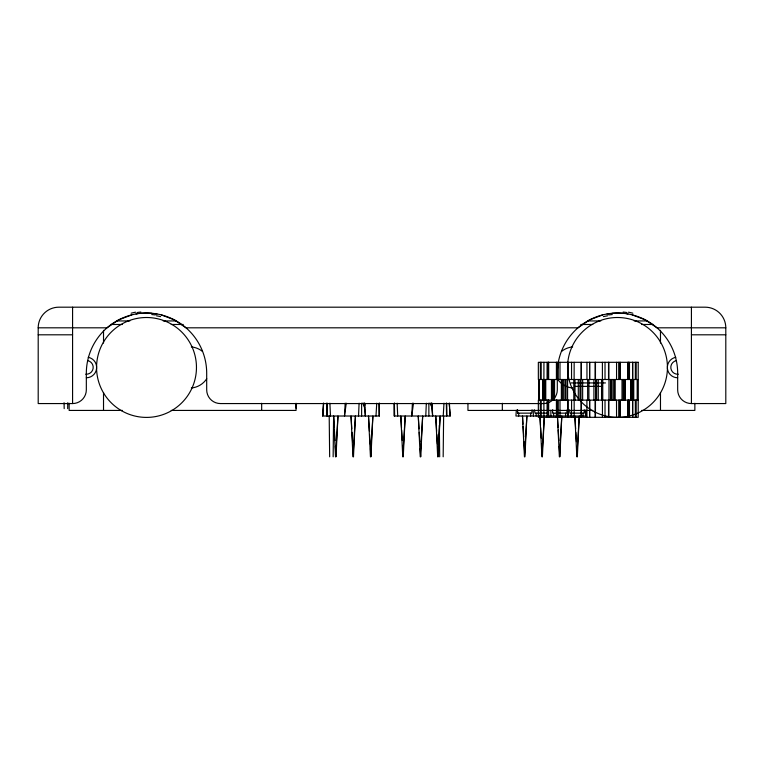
<?xml version="1.0" encoding="UTF-8"?>
<svg xmlns="http://www.w3.org/2000/svg" width="764" height="764" viewBox="0 0 764 764"><rect width="100%" height="100%" fill="white"/><g stroke="black" fill="none" stroke-linecap="round" stroke-linejoin="round"><path stroke-width="1.15" d="M568.34 416.017L568.368 410.268M327.097 403.163L327.374 416.017M379.421 403.163L379.345 416.017L322.666 416.017L323.42 403.211M394.272 416.017L394.339 403.163L394.31 416.017L450.158 416.017L449.404 403.211M446.663 403.163L446.587 416.017L446.348 403.163M333.142 456.815L333.601 416.017M443.168 456.815L443.626 416.017M296.203 408.339L296.279 403.593M67.671 408.635L67.786 402.733M358.526 416.017L359.09 403.211M425.768 416.017L426.331 403.211M345.185 403.163L344.497 416.017L346.264 403.211M412.417 403.163L411.739 416.017L413.505 403.211M375.983 416.017L376.748 403.211M443.225 416.017L443.989 403.211M516.302 410.192L515.948 416.017L585.807 416.017L585.778 410.335M552.725 409.628L552.506 413.143L566.716 413.143L567.146 409.838M548.332 410.001L548.122 413.143L535.039 413.143L534.475 409.838M532.04 409.838L531.782 413.143L517.572 413.143L517.438 409.771M323.669 403.211L322.666 416.017L323.525 410.172M296.107 407.718L296.566 403.516M131.78 314.873L118.726 319.839L107.017 327.813L38.2 327.813L38.2 403.564L72.58 403.564A13.752 13.752 0 0 0 86.332 389.812L86.332 373.224A60.175 60.175 0 0 1 146.507 313.039L151.95 313.288M602.758 314.873L589.712 319.839L577.995 327.813L186.005 327.813L174.287 319.839L161.242 314.873M136.04 313.956L137.377 313.737M607.027 313.956L608.354 313.737M141.073 313.288L146.507 313.039A60.175 60.175 0 0 1 206.691 373.224L206.691 389.812A13.752 13.752 0 0 0 220.443 403.564L543.557 403.564A13.752 13.752 0 0 0 557.309 389.812L557.309 373.224A60.175 60.175 0 0 1 617.493 313.039L622.927 313.288M612.05 313.288L617.493 313.039A60.175 60.175 0 0 1 677.668 373.224L677.668 389.812A13.752 13.752 0 0 0 691.42 403.564L725.8 403.564L725.8 327.813A20.628 20.628 0 0 0 705.172 307.185L58.828 307.185A20.628 20.628 0 0 0 38.2 327.813M116.711 320.937L129.823 320.937M163.2 320.937L176.303 320.937M587.697 320.937L600.8 320.937M634.177 320.937L647.289 320.937M110.513 324.48L122.431 324.48M171.222 324.48L183.226 324.48M580.774 324.48L592.778 324.48M641.569 324.48L653.487 324.48M725.8 327.813L656.983 327.813L645.274 319.839L632.22 314.873M38.2 334.804L72.58 334.804M691.42 334.804L725.8 334.804M571.09 382.936L605.47 382.936M574.528 386.374L602.032 386.374M122.431 410.43L69.142 410.43L69.142 403.268M171.222 410.43L296.05 410.43L296.05 403.268M592.778 410.43L467.95 410.43L467.95 403.268M641.569 410.43L694.858 410.43L694.858 403.268M626.623 313.737L627.96 313.956M155.646 313.737L156.973 313.956M430.017 403.067L431.927 407.384M362.776 403.067L364.686 407.384M431.45 403.067L432.166 405.226M364.208 403.067L364.925 405.226M449.643 412.512L450.158 416.017L449.604 409.026M585.129 410.172L585.807 416.017M569.581 409.838L569.963 413.143L584.183 413.143L584.183 409.8M431.221 403.163L432.644 416.017L432.071 403.211M363.979 403.163L365.402 416.017L364.829 403.211M449.146 403.211L449.423 406.706M575.645 428.843L574.872 416.017L576.83 456.815L579.274 416.017L577.317 456.815L576.83 448.659M575.855 432.338L576.409 441.659M558.112 427.678L557.405 416.017L559.363 456.815L561.807 416.017L559.85 456.815L559.229 446.319M558.245 430.008L558.876 440.494M540.501 425.338L539.947 416.017L541.896 456.815L544.34 416.017L542.392 456.815L541.619 443.989M540.645 427.678L541.275 438.164M522.968 424.173L522.481 416.017L524.438 456.815L526.883 416.017L524.925 456.815L524.018 441.659M523.111 426.503L523.732 436.998M436.645 431.173L435.738 416.017L437.686 456.815L440.131 416.017L438.183 456.815L437.686 448.659M436.855 434.668L437.409 443.989M419.035 428.843L418.271 416.017L420.229 456.815L422.673 416.017L420.716 456.815L420.229 448.659M419.245 432.338L419.808 441.659M401.501 427.678L400.804 416.017L402.762 456.815L405.207 416.017L403.249 456.815L402.618 446.319M401.644 430.008L402.275 440.494M369.404 431.173L368.496 416.017L370.444 456.815L372.889 416.017L370.941 456.815L370.444 448.659M369.614 434.668L370.168 443.989M351.793 428.843L351.029 416.017L352.987 456.815L355.432 416.017L353.474 456.815L352.987 448.659M352.003 432.338L352.567 441.659M334.26 427.678L333.562 416.017L335.52 456.815L337.965 416.017L336.007 456.815L335.377 446.319M334.403 430.008L335.033 440.494M397.146 403.211L397.71 416.017M329.905 403.211L330.468 416.017M533.196 410.268L533.415 416.017M394.367 403.163L394.616 416.017M379.106 403.163L379.345 416.017L379.326 404.328M64.071 402.733L64.186 408.635M439.329 425.338L439.682 456.815M329.198 416.017L329.656 456.815M446.558 404.328L446.663 416.017M326.791 403.163L326.83 416.017M691.42 307.185L691.42 403.564M660.478 330.287L660.478 343.065M660.478 392.524L660.478 410.43M637.911 379.498L637.911 400.126M637.692 379.498L637.692 400.126M637.539 379.498L637.539 400.126M637.224 379.498L637.224 400.126M636.202 362.308L636.183 379.498M636.183 400.126L636.202 417.316M635.361 362.308L635.342 379.498M635.342 400.126L635.361 417.316M633.748 379.498L633.748 400.126M633.194 379.498L633.194 400.126M633.022 379.498L633.022 400.126M632.668 362.308L632.668 379.498M632.668 400.126L632.668 417.316M632.621 362.308L632.621 417.316M631.742 379.498L631.742 400.126M631.198 379.498L631.198 400.126M630.806 379.498L630.806 400.126M629.488 362.308L629.46 379.498M629.46 400.126L629.488 417.316M628.371 362.308L628.371 379.498M628.371 400.126L628.371 417.316M628.237 362.308L628.237 379.498M628.237 400.126L628.237 417.316M627.893 362.308L627.865 379.498M627.865 400.126L627.893 417.316M625.124 379.498L625.124 400.126M624.99 379.498L624.99 400.126M624.245 379.498L624.245 400.126M623.959 379.498L623.959 400.126M623.243 379.498L623.243 400.126M622.011 379.498L622.011 400.126M620.148 362.308L620.148 379.498M620.148 400.126L620.148 417.316M619.938 362.308L619.938 379.498M619.938 400.126L619.938 417.316M618.706 362.308L618.744 379.498M618.744 400.126L618.744 417.316M616.558 362.308L616.558 379.498M616.51 400.126L616.558 417.316M615.192 379.498L615.192 400.126M614.17 379.498L614.17 400.126M612.9 379.498L612.9 400.126M611.41 379.498L611.41 400.126M610.503 379.498L610.503 400.126M608.975 379.498L608.975 400.126M608.812 362.308L608.812 379.498M608.812 400.126L608.812 417.316M608.536 362.308L608.536 379.498M608.536 400.126L608.536 417.316M605.021 362.308L605.021 379.498M605.021 400.126L605.021 417.316M602.758 379.498L602.758 400.126M602.395 362.308L602.395 379.498M602.443 400.126L602.443 417.316M601.564 379.498L601.564 400.126M598.26 379.498L598.26 400.126M596.598 379.498L596.598 400.126M595.586 379.498L595.586 400.126M595.462 362.308L595.462 379.498M595.462 400.126L595.462 417.316M595.156 362.308L595.156 379.498M595.156 400.126L595.156 417.316M593.914 379.498L593.914 400.126M589.665 362.308L589.665 379.498M589.665 400.126L589.665 417.316M589.607 362.308L589.607 379.498M589.607 400.126L589.607 417.316M588.91 379.498L588.91 400.126M587.65 379.498L587.65 400.126M586.953 362.308L586.953 379.498M586.895 400.126L586.953 417.316M583.056 413.143L583.056 416.017M582.645 379.498L582.645 400.126M581.404 362.308L581.404 379.498M581.404 400.126L581.404 417.316M581.098 362.308L581.098 379.498M581.098 400.126L581.098 417.316M580.974 379.498L580.974 400.126M579.962 379.498L579.962 400.126M578.3 379.498L578.3 400.126M574.996 379.498L574.996 400.126M574.165 362.308L574.117 379.498M574.165 400.126L574.165 417.316M573.802 379.498L573.802 400.126M571.539 362.308L571.539 379.498M571.587 400.126L571.539 417.316M571.09 413.143L571.09 416.017M568.024 362.308L568.024 379.498M568.024 400.126L568.024 417.316M567.747 362.308L567.747 379.498M567.747 400.126L567.747 417.316M567.585 379.498L567.585 400.126M566.057 379.498L566.057 400.126M565.589 413.143L565.589 416.017M565.15 379.498L565.15 400.126M563.66 379.498L563.66 400.126M562.39 379.498L562.39 400.126M561.368 379.498L561.368 400.126M560.002 362.308L560.002 379.498M560.002 400.126L560.002 417.316M556.622 362.308L556.622 379.498M556.622 400.126L556.622 417.316M556.412 362.308L556.412 379.498M556.412 400.126L556.412 417.316M554.549 379.498L554.549 400.126M553.623 413.143L553.623 416.017M553.317 379.498L553.317 400.126M552.601 379.498L552.601 400.126M552.315 379.498L552.315 400.126M551.57 379.498L551.57 400.126M551.436 379.498L551.436 400.126M550.873 410.192L550.873 416.017M548.667 362.308L548.667 379.498M548.667 400.126L548.667 417.316M548.323 362.308L548.323 379.498M548.323 400.126L548.323 417.316M548.189 362.308L548.189 379.498M548.189 400.126L548.189 417.316M547.1 362.308L547.072 379.498M547.1 400.126L547.072 417.316M545.754 379.498L545.754 400.126M545.362 379.498L545.362 400.126M544.818 379.498L544.818 400.126M544.006 379.498L544.006 400.126M543.939 362.308L543.892 379.498M543.892 400.126L543.939 417.316M543.538 379.498L543.538 400.126M543.366 379.498L543.366 400.126M542.812 379.498L542.812 400.126M541.198 362.308L541.198 379.498M541.218 400.126L541.198 417.316M540.358 362.308L540.358 379.498M540.358 400.126L540.358 417.316M539.336 379.498L539.336 400.126M539.088 379.498L539.088 400.126M539.021 379.498L539.021 400.126M538.868 379.498L538.868 400.126M538.649 379.498L538.649 400.126M536.166 413.143L536.166 416.017M530.665 413.143L530.665 416.017M518.699 413.143L518.699 416.017M517.572 409.8L517.572 413.143M502.33 403.268L502.33 410.43M428.862 403.163L428.862 416.017M361.62 403.163L361.62 416.017M261.67 403.268L261.67 410.43M103.522 330.287L103.522 343.065M103.522 392.524L103.522 410.43M72.58 307.185L72.58 403.564M628.428 312.189A54.483 48.886 -9.5 0 1 632.831 313.192M623.137 312.056A46.833 36.978 -1.8 0 1 626.957 312.543M608.688 314.959A46.833 34.495 0.4 0 1 612.26 314.539M603.407 316.63A54.483 45.248 3.6 0 1 607.514 315.809M131.169 313.192A54.483 48.886 9.5 0 1 135.572 312.189M137.042 312.543A46.833 36.978 1.8 0 1 140.862 312.056M151.74 314.539A46.833 34.495 -0.4 0 1 155.312 314.959M156.486 315.809A54.483 45.248 -3.6 0 1 160.593 316.63M87.583 360.608A6.876 6.876 0 0 1 93.141 368.305A6.876 6.876 0 0 1 85.711 374.217M678.289 374.217A6.876 6.876 0 0 1 670.859 368.305A6.876 6.876 0 0 1 676.417 360.608M206.738 378.743A20.628 20.628 0 0 1 191.325 387.997M191.325 346.913A20.628 20.628 0 0 1 202.47 351.44M88.213 357.313A10.314 10.314 0 0 1 86.332 377.769M572.675 387.997A20.628 20.628 0 0 1 557.262 378.743M561.53 351.44A20.628 20.628 0 0 1 572.675 346.913M677.668 377.769A10.314 10.314 0 0 1 675.787 357.313M638.217 362.308L538.343 362.308L538.343 379.498L638.217 379.498L638.217 362.308M638.217 400.126L538.343 400.126L538.343 417.316L638.217 417.316L638.217 400.126M557.854 379.498L557.854 362.308L557.816 379.498M557.854 417.316L557.854 400.126L557.816 417.316M592.511 410.717A49.956 49.956 0 0 0 667.44 367.455A49.956 49.956 0 0 0 592.511 324.194A49.956 49.956 0 0 0 592.511 410.717M121.533 410.717A49.956 49.956 0 0 0 196.463 367.455A49.956 49.956 0 0 0 121.533 324.194A49.956 49.956 0 0 0 121.533 410.717"/></g></svg>
